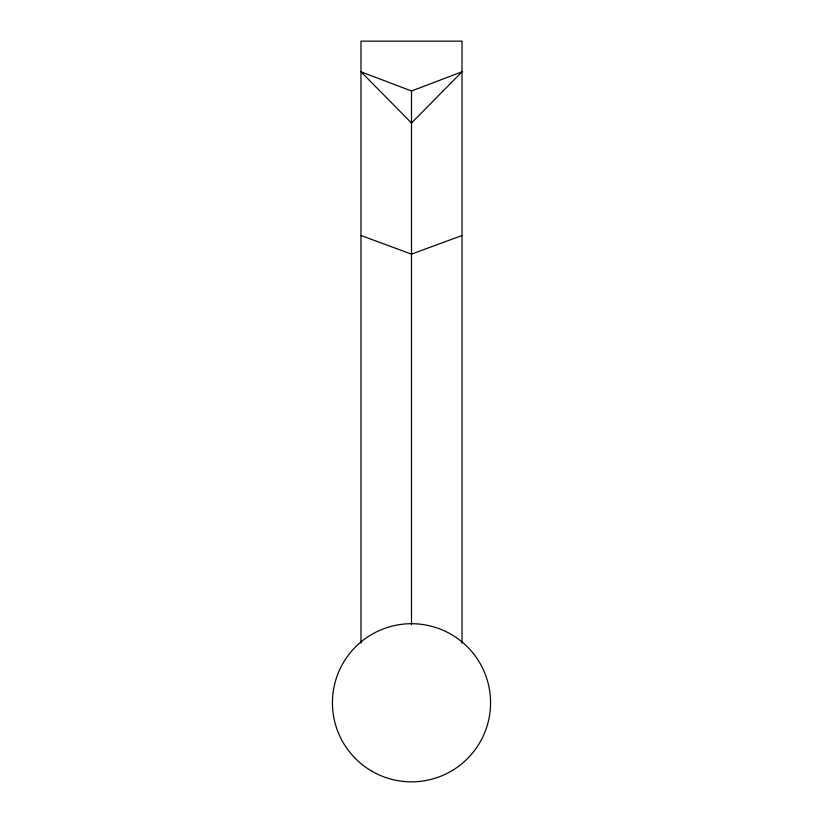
<?xml version="1.0" encoding="UTF-8"?>
<svg xmlns="http://www.w3.org/2000/svg" width="823" height="823" viewBox="0 0 823 823"><rect width="100%" height="100%" fill="white"/><g stroke="black" fill="none" stroke-linecap="round" stroke-linejoin="round"><path stroke-width="1.23" d="M411.5 91.014L462.022 71.796L411.5 123.008L360.978 71.796L411.5 91.014L411.5 624.708M462.022 235.491L411.5 254.132L360.978 235.491M462.022 643.164L462.022 41.15L360.978 41.15L360.978 643.164M371.965 771.254A79.07 79.07 0 0 0 490.57 702.78A79.07 79.07 0 0 0 371.965 634.296A79.07 79.07 0 0 0 371.965 771.254"/></g></svg>
